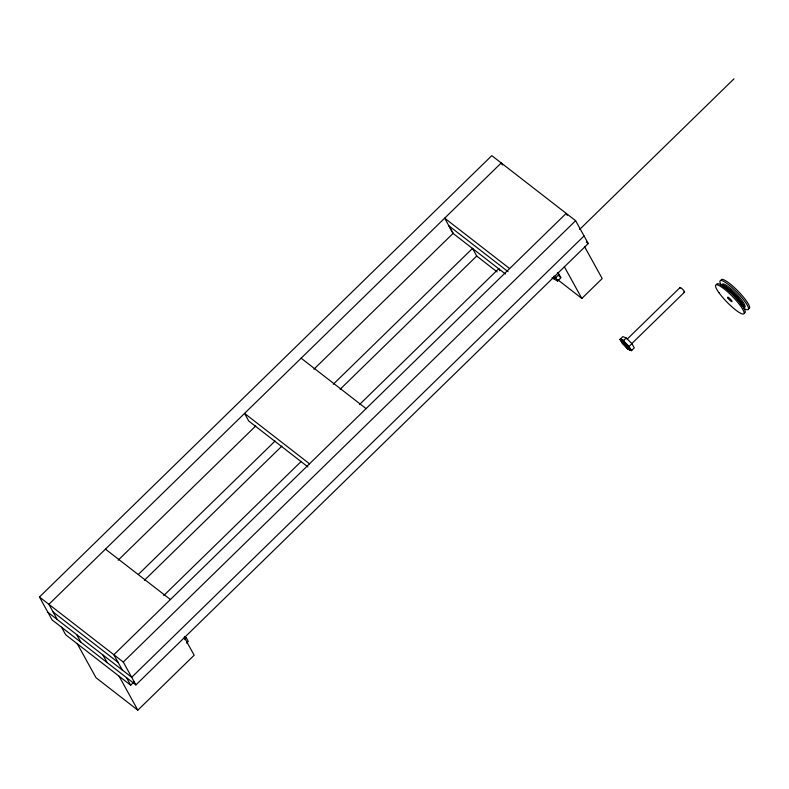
<?xml version="1.0" encoding="UTF-8"?>
<svg xmlns="http://www.w3.org/2000/svg" width="789" height="789" viewBox="0 0 789 789"><rect width="100%" height="100%" fill="white"/><g stroke="black" fill="none" stroke-linecap="round" stroke-linejoin="round"><path stroke-width="1.18" d="M622.117 340.246L622.363 339.684L631.269 350.572L631.742 350.109L631.447 350.651L623.409 340.779L623.695 340.237L622.117 340.246L630.164 350.119L631.062 349.833L631.269 350.572M621.377 339.931L620.953 339.092L629.928 350.02L621.377 339.931L622.363 339.684M629.425 349.803L629.671 349.251L628.734 349.517L620.184 339.438L620.509 338.915M628.734 349.517L628.991 348.965L628.231 349.31L620.184 339.438M628.231 349.31L628.557 348.787L628.083 349.241L622.373 343.609L620.036 339.378L622.866 336.617L626.229 338.017L631.94 343.659L634.277 347.89L631.447 350.651L629.109 346.41L623.409 340.779L626.229 338.017M39.45 597.007L491.803 155.65L575.635 220.693L588.259 243.554L135.905 684.911L52.074 619.868L39.45 597.007L123.281 662.04L135.905 684.911M118.143 560.2L255.695 425.991M313.894 369.213L453.211 233.278M138.41 574.382L275.085 441.031M333.274 384.243L472.601 248.318M144.377 580.28L281.929 446.071M340.128 389.293L476.803 255.932M163.718 595.567L301.28 461.358M359.478 404.57L498.796 268.635M123.281 662.04L575.635 220.693M579.629 229.441L734.007 78.821M584.047 235.931L131.694 677.287L47.863 612.254M61.493 627.176L65.704 634.8L130.668 685.197L134.15 681.804M184.754 639.652L186.421 638.025L184.715 636.437M559.105 274.394L560.979 277.777L557.636 281.042L555.772 277.649L559.105 274.394L557.409 272.807M559.736 276.969L558.563 274.217L559.273 276.13M186.618 643.035L188.285 641.408L186.421 638.025M77.283 643.775L96.031 677.741L137.838 710.179L194.153 655.225L184.202 637.187M557.596 279.631L581.838 298.439L602.194 278.576L584.669 246.819M627.166 339.142L680 287.591M631.733 343.649L684.566 292.098M629.109 346.41L631.94 343.659M552.024 277.925L557.636 281.042M586.335 242.065L588.259 243.554M509.625 268.566L444.661 218.168L453.073 233.406L505.463 274.01M508.047 271.653L448.862 225.792L453.103 233.386M497.149 271.909L476.773 256.1L472.562 248.476M301.132 358.206L366.096 408.613M309.525 463.814L244.56 413.406L248.762 421.03L307.917 466.92M105.45 549.124L170.424 599.532M53.09 611.948L118.054 662.346M554.065 276.061L555.772 277.649M622.768 340.513L630.806 350.385M622.551 340.424L630.589 350.296M621.15 339.842L629.198 349.714M620.036 339.378L628.083 349.241M567.321 215.407L566.196 213.375L113.853 654.722L122.265 669.969M564.313 266.682L581.838 298.439M502.356 165L501.232 162.968L48.879 604.325L57.291 619.562M498.756 268.802L499.812 270.706M126.467 677.573L130.668 685.197M119.09 676.212L137.838 710.179M102.876 654.929L107.166 662.612M76.681 634.603L80.961 642.285M553.76 276.456A2.821 0.552 45.7 0 1 555.032 278.468A2.821 0.552 45.7 0 1 553.355 277.56M184.863 637.364A2.821 0.552 45.7 0 1 185.247 637.857M721.166 279.839A20.1 3.925 45.7 0 1 739.056 292.186A20.1 3.925 45.7 0 1 748.583 308.647M722.251 284.385A16.115 3.146 45.7 0 1 736.334 293.893A16.115 3.146 45.7 0 1 744.372 307.394M721.116 285.49A16.115 3.146 45.7 0 1 733.721 293.498A16.115 3.146 45.7 0 1 743.938 308.035M720.998 284.691A20.1 3.925 45.7 0 1 727.241 283.675A20.1 3.925 45.7 0 1 745.832 302.877A20.1 3.925 45.7 0 1 743.899 308.341M722.231 286.358A16.115 3.146 45.7 0 1 741.995 305.885M721.235 285.371A16.115 3.146 45.7 0 1 735.318 294.879A16.115 3.146 45.7 0 1 743.366 308.391M716.678 284.346A20.1 3.925 45.7 0 1 733.908 295.717A20.1 3.925 45.7 0 1 744.451 312.937M680.187 288.212A3.225 0.631 45.7 0 1 681.173 288.015A3.225 0.631 45.7 0 1 684.191 291.151A3.225 0.631 45.7 0 1 683.728 291.9M718.947 292.689A20.1 3.925 45.7 0 0 743.317 314.042A20.1 3.925 45.7 0 0 727.192 291.496A20.1 3.925 45.7 0 0 718.947 292.689M728.099 298.311A3.117 0.611 45.7 0 0 731.886 301.674A3.117 0.611 45.7 0 0 729.47 298.232A3.117 0.611 45.7 0 0 728.099 298.311"/></g></svg>
